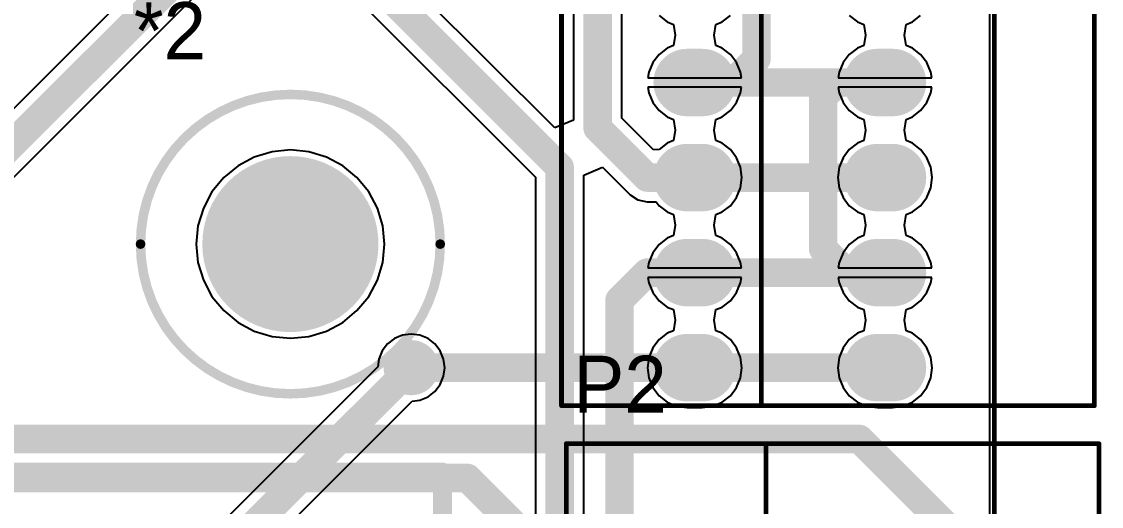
# Model space of a CAD drawing. Header units: millimetres. Extents: x 2.82 to 7.12, y 0.77 to 5.15.
# Drawn here: x 5.982 to 7.118, y 3.669 to 4.179 of the extents above; entities that cross this region are included whole.
import ezdxf

# ---------------------------------------------------------------- set-up
doc = ezdxf.new("R2010")
doc.units = ezdxf.units.MM
doc.header["$MEASUREMENT"] = 0
for name, color, linetype in [('BottomLayer', 5, 'Continuous'), ('BottomSolder', 6, 'Continuous'), ('Mechanical1', 6, 'Continuous'), ('MultiLayer', 9, 'Continuous'), ('PadHoleLayer', 156, 'Continuous'), ('TopLayer', 1, 'Continuous'), ('TopOverlay', 2, 'Continuous'), ('TopSolder', 216, 'Continuous'), ('ViaHoleLayer', 16, 'Continuous')]:
    doc.layers.add(name, color=color, linetype=linetype)

msp = doc.modelspace()

# ---------------------------------------------------------------- linework, layer by layer
at = {"layer": 'BottomLayer'}
for points, const_width in [([(6.6821, 4.115), (6.6979, 4.115)], 0.063), ([(6.8821, 4.115), (6.8979, 4.115)], 0.063), ([(6.69, 4.115), (6.89, 4.115)], 0.03), ([(6.6821, 4.015), (6.6979, 4.015)], 0.063), ([(6.8821, 4.015), (6.8979, 4.015)], 0.063), ([(6.69, 4.015), (6.89, 4.015)], 0.03), ([(6.6821, 3.915), (6.6979, 3.915)], 0.063), ([(6.8821, 3.915), (6.8979, 3.915)], 0.063), ([(6.69, 3.915), (6.89, 3.915)], 0.03), ([(6.6821, 3.815), (6.6979, 3.815)], 0.063), ([(6.8821, 3.815), (6.8979, 3.815)], 0.063), ([(6.392, 3.815), (6.69, 3.815)], 0.03), ([(6.69, 3.815), (6.89, 3.815)], 0.03), ([(5.5855, 3.74), (6.863, 3.74)], 0.03), ([(6.863, 3.74), (6.96, 3.643)], 0.03), ([(5.5205, 3.699), (6.451, 3.699)], 0.03), ([(6.451, 3.699), (6.51, 3.64)], 0.03)]:
    msp.add_lwpolyline(points, dxfattribs=dict(at, const_width=const_width))
for points, const_width in [([(6.6664, 4.115, 1), (6.6979, 4.115, 1)], 0.0315), ([(6.6821, 4.115, 1), (6.7136, 4.115, 1)], 0.0315), ([(6.8664, 4.115, 1), (6.8979, 4.115, 1)], 0.0315), ([(6.8821, 4.115, 1), (6.9136, 4.115, 1)], 0.0315), ([(6.6825, 4.115, 1), (6.6975, 4.115, 1)], 0.015), ([(6.8825, 4.115, 1), (6.8975, 4.115, 1)], 0.015), ([(6.6664, 4.015, 1), (6.6979, 4.015, 1)], 0.0315), ([(6.6821, 4.015, 1), (6.7136, 4.015, 1)], 0.0315), ([(6.8664, 4.015, 1), (6.8979, 4.015, 1)], 0.0315), ([(6.8821, 4.015, 1), (6.9136, 4.015, 1)], 0.0315), ([(6.2207, 3.945, 1), (6.3093, 3.945, 1)], 0.0886), ([(6.6825, 4.015, 1), (6.6975, 4.015, 1)], 0.015), ([(6.8825, 4.015, 1), (6.8975, 4.015, 1)], 0.015), ([(6.6664, 3.915, 1), (6.6979, 3.915, 1)], 0.0315), ([(6.6821, 3.915, 1), (6.7136, 3.915, 1)], 0.0315), ([(6.8664, 3.915, 1), (6.8979, 3.915, 1)], 0.0315), ([(6.8821, 3.915, 1), (6.9136, 3.915, 1)], 0.0315), ([(6.6825, 3.915, 1), (6.6975, 3.915, 1)], 0.015), ([(6.8825, 3.915, 1), (6.8975, 3.915, 1)], 0.015), ([(6.3795, 3.815, 1), (6.4045, 3.815, 1)], 0.025), ([(6.6664, 3.815, 1), (6.6979, 3.815, 1)], 0.0315), ([(6.6821, 3.815, 1), (6.7136, 3.815, 1)], 0.0315), ([(6.8664, 3.815, 1), (6.8979, 3.815, 1)], 0.0315), ([(6.8821, 3.815, 1), (6.9136, 3.815, 1)], 0.0315), ([(6.3845, 3.815, 1), (6.3995, 3.815, 1)], 0.015), ([(6.6825, 3.815, 1), (6.6975, 3.815, 1)], 0.015), ([(6.6825, 3.815, 1), (6.6975, 3.815, 1)], 0.015), ([(6.8825, 3.815, 1), (6.8975, 3.815, 1)], 0.015), ([(6.8555, 3.74, 1), (6.8705, 3.74, 1)], 0.015), ([(6.8555, 3.74, 1), (6.8705, 3.74, 1)], 0.015), ([(6.4435, 3.699, 1), (6.4585, 3.699, 1)], 0.015), ([(6.4435, 3.699, 1), (6.4585, 3.699, 1)], 0.015)]:
    msp.add_lwpolyline(points, format="xyb", close=True, dxfattribs=dict(at, const_width=const_width))
at = {"layer": 'BottomSolder', "const_width": 0.071}
for points in [[(6.6821, 4.115), (6.6979, 4.115)], [(6.8821, 4.115), (6.8979, 4.115)], [(6.6821, 4.015), (6.6979, 4.015)], [(6.8821, 4.015), (6.8979, 4.015)], [(6.6821, 3.915), (6.6979, 3.915)], [(6.8821, 3.915), (6.8979, 3.915)], [(6.6821, 3.815), (6.6979, 3.815)], [(6.8821, 3.815), (6.8979, 3.815)]]:
    msp.add_lwpolyline(points, dxfattribs=at)
at = {"layer": 'BottomSolder'}
for points, const_width in [([(6.6644, 4.115, 1), (6.6999, 4.115, 1)], 0.0355), ([(6.6801, 4.115, 1), (6.7156, 4.115, 1)], 0.0355), ([(6.8644, 4.115, 1), (6.8999, 4.115, 1)], 0.0355), ([(6.8801, 4.115, 1), (6.9156, 4.115, 1)], 0.0355), ([(6.6644, 4.015, 1), (6.6999, 4.015, 1)], 0.0355), ([(6.6801, 4.015, 1), (6.7156, 4.015, 1)], 0.0355), ([(6.8644, 4.015, 1), (6.8999, 4.015, 1)], 0.0355), ([(6.8801, 4.015, 1), (6.9156, 4.015, 1)], 0.0355), ([(6.2187, 3.945, 1), (6.3113, 3.945, 1)], 0.0926), ([(6.6644, 3.915, 1), (6.6999, 3.915, 1)], 0.0355), ([(6.6801, 3.915, 1), (6.7156, 3.915, 1)], 0.0355), ([(6.8644, 3.915, 1), (6.8999, 3.915, 1)], 0.0355), ([(6.8801, 3.915, 1), (6.9156, 3.915, 1)], 0.0355), ([(6.6644, 3.815, 1), (6.6999, 3.815, 1)], 0.0355), ([(6.6801, 3.815, 1), (6.7156, 3.815, 1)], 0.0355), ([(6.8644, 3.815, 1), (6.8999, 3.815, 1)], 0.0355), ([(6.8801, 3.815, 1), (6.9156, 3.815, 1)], 0.0355), ([(6.3775, 3.815, 1), (6.4065, 3.815, 1)], 0.029)]:
    msp.add_lwpolyline(points, format="xyb", close=True, dxfattribs=dict(at, const_width=const_width))
at = {"layer": 'Mechanical1', "const_width": 0.005}
msp.add_lwpolyline([(7.005, 0.995), (7.005, 4.945)], dxfattribs=at)
at = {"layer": 'MultiLayer', "const_width": 0.063}
for points in [[(6.6821, 4.115), (6.6979, 4.115)], [(6.8821, 4.115), (6.8979, 4.115)], [(6.6821, 4.015), (6.6979, 4.015)], [(6.8821, 4.015), (6.8979, 4.015)], [(6.6821, 3.915), (6.6979, 3.915)], [(6.8821, 3.915), (6.8979, 3.915)], [(6.6821, 3.815), (6.6979, 3.815)], [(6.8821, 3.815), (6.8979, 3.815)]]:
    msp.add_lwpolyline(points, dxfattribs=at)
at = {"layer": 'MultiLayer'}
for points, const_width in [([(6.6664, 4.115, 1), (6.6979, 4.115, 1)], 0.0315), ([(6.6821, 4.115, 1), (6.7136, 4.115, 1)], 0.0315), ([(6.8664, 4.115, 1), (6.8979, 4.115, 1)], 0.0315), ([(6.8821, 4.115, 1), (6.9136, 4.115, 1)], 0.0315), ([(6.6664, 4.015, 1), (6.6979, 4.015, 1)], 0.0315), ([(6.6821, 4.015, 1), (6.7136, 4.015, 1)], 0.0315), ([(6.8664, 4.015, 1), (6.8979, 4.015, 1)], 0.0315), ([(6.8821, 4.015, 1), (6.9136, 4.015, 1)], 0.0315), ([(6.2207, 3.945, 1), (6.3093, 3.945, 1)], 0.0886), ([(6.6664, 3.915, 1), (6.6979, 3.915, 1)], 0.0315), ([(6.6821, 3.915, 1), (6.7136, 3.915, 1)], 0.0315), ([(6.8664, 3.915, 1), (6.8979, 3.915, 1)], 0.0315), ([(6.8821, 3.915, 1), (6.9136, 3.915, 1)], 0.0315), ([(6.3795, 3.815, 1), (6.4045, 3.815, 1)], 0.025), ([(6.6664, 3.815, 1), (6.6979, 3.815, 1)], 0.0315), ([(6.6821, 3.815, 1), (6.7136, 3.815, 1)], 0.0315), ([(6.8664, 3.815, 1), (6.8979, 3.815, 1)], 0.0315), ([(6.8821, 3.815, 1), (6.9136, 3.815, 1)], 0.0315)]:
    msp.add_lwpolyline(points, format="xyb", close=True, dxfattribs=dict(at, const_width=const_width))
at = {"layer": 'PadHoleLayer'}
for points, const_width in [([(6.6802, 4.115, 1), (6.6998, 4.115, 1)], 0.0197), ([(6.8802, 4.115, 1), (6.8998, 4.115, 1)], 0.0197), ([(6.2207, 3.945, 1), (6.3093, 3.945, 1)], 0.0886), ([(6.6802, 4.015, 1), (6.6998, 4.015, 1)], 0.0197), ([(6.8802, 4.015, 1), (6.8998, 4.015, 1)], 0.0197), ([(6.6802, 3.915, 1), (6.6998, 3.915, 1)], 0.0197), ([(6.8802, 3.915, 1), (6.8998, 3.915, 1)], 0.0197), ([(6.6802, 3.815, 1), (6.6998, 3.815, 1)], 0.0197), ([(6.8802, 3.815, 1), (6.8998, 3.815, 1)], 0.0197)]:
    msp.add_lwpolyline(points, format="xyb", close=True, dxfattribs=dict(at, const_width=const_width))
at = {"layer": 'TopLayer'}
for p, q in [((7, 4.9022), (7, 1)), ((6.5625, 4.3237), (6.5625, 4.0754)), ((6.6135, 4.0776), (6.6135, 4.3237)), ((6.1415, 4.255), (5.4952, 3.6087)), ((6.5428, 4.0672), (6.3698, 4.2402)), ((5.5285, 3.5699), (6.185, 4.2265)), ((6.314, 4.224), (6.5225, 4.0154)), ((6.6525, 4.1854), (6.6612, 4.1788)), ((6.6612, 4.1788), (6.6677, 4.1761)), ((6.7123, 4.1761), (6.7188, 4.1788)), ((6.7188, 4.1788), (6.7275, 4.1854)), ((6.8525, 4.1854), (6.8612, 4.1788)), ((6.8612, 4.1788), (6.8677, 4.1761)), ((6.9123, 4.1761), (6.9188, 4.1788)), ((6.9188, 4.1788), (6.9275, 4.1854)), ((6.6677, 4.1761), (6.6696, 4.165)), ((6.7104, 4.165), (6.7123, 4.1761)), ((6.8677, 4.1761), (6.8696, 4.165)), ((6.9104, 4.165), (6.9123, 4.1761)), ((6.6696, 4.165), (6.6677, 4.1539)), ((6.7123, 4.1539), (6.7104, 4.165)), ((6.8696, 4.165), (6.8677, 4.1539)), ((6.9123, 4.1539), (6.9104, 4.165)), ((6.6525, 4.1446), (6.6459, 4.1359)), ((6.6612, 4.1512), (6.6525, 4.1446)), ((6.6677, 4.1539), (6.6612, 4.1512)), ((6.7188, 4.1512), (6.7123, 4.1539)), ((6.7275, 4.1446), (6.7188, 4.1512)), ((6.7341, 4.1359), (6.7275, 4.1446)), ((6.8525, 4.1446), (6.8459, 4.1359)), ((6.8612, 4.1512), (6.8525, 4.1446)), ((6.8677, 4.1539), (6.8612, 4.1512)), ((6.9188, 4.1512), (6.9123, 4.1539)), ((6.9275, 4.1446), (6.9188, 4.1512)), ((6.9341, 4.1359), (6.9275, 4.1446)), ((6.6459, 4.1359), (6.6417, 4.1258)), ((6.7383, 4.1258), (6.7341, 4.1359)), ((6.8459, 4.1359), (6.8417, 4.1258)), ((6.9383, 4.1258), (6.9341, 4.1359)), ((6.6417, 4.1258), (6.6409, 4.12)), ((6.7391, 4.12), (6.7383, 4.1258)), ((6.8417, 4.1258), (6.8409, 4.12)), ((6.9391, 4.12), (6.9383, 4.1258)), ((6.6409, 4.12), (6.69, 4.12)), ((6.69, 4.11), (6.6409, 4.11)), ((6.6409, 4.11), (6.6417, 4.1042)), ((6.69, 4.12), (6.7391, 4.12)), ((6.7391, 4.11), (6.69, 4.11)), ((6.7383, 4.1042), (6.7391, 4.11)), ((6.8409, 4.12), (6.89, 4.12)), ((6.89, 4.11), (6.8409, 4.11)), ((6.8409, 4.11), (6.8417, 4.1042)), ((6.89, 4.12), (6.9391, 4.12)), ((6.9391, 4.11), (6.89, 4.11)), ((6.9383, 4.1042), (6.9391, 4.11)), ((6.6417, 4.1042), (6.6459, 4.0941)), ((6.7341, 4.0941), (6.7383, 4.1042)), ((6.8417, 4.1042), (6.8459, 4.0941)), ((6.9341, 4.0941), (6.9383, 4.1042)), ((6.6459, 4.0941), (6.6525, 4.0854)), ((6.7275, 4.0854), (6.7341, 4.0941)), ((6.8459, 4.0941), (6.8525, 4.0854)), ((6.9275, 4.0854), (6.9341, 4.0941)), ((6.5625, 4.0754), (6.5428, 4.0672)), ((6.6468, 4.0442), (6.6135, 4.0776)), ((6.6525, 4.0854), (6.6612, 4.0788)), ((6.6612, 4.0788), (6.6677, 4.0761)), ((6.6677, 4.0761), (6.6696, 4.065)), ((6.7104, 4.065), (6.7123, 4.0761)), ((6.7123, 4.0761), (6.7188, 4.0788)), ((6.7188, 4.0788), (6.7275, 4.0854)), ((6.8525, 4.0854), (6.8612, 4.0788)), ((6.8612, 4.0788), (6.8677, 4.0761)), ((6.8677, 4.0761), (6.8696, 4.065)), ((6.9104, 4.065), (6.9123, 4.0761)), ((6.9123, 4.0761), (6.9188, 4.0788)), ((6.9188, 4.0788), (6.9275, 4.0854)), ((6.6696, 4.065), (6.6677, 4.0539)), ((6.7123, 4.0539), (6.7104, 4.065)), ((6.8696, 4.065), (6.8677, 4.0539)), ((6.9123, 4.0539), (6.9104, 4.065)), ((6.6677, 4.0539), (6.6612, 4.0512)), ((6.7188, 4.0512), (6.7123, 4.0539)), ((6.8677, 4.0539), (6.8612, 4.0512)), ((6.9188, 4.0512), (6.9123, 4.0539)), ((6.2457, 4.0422), (6.2271, 4.0365)), ((6.265, 4.0441), (6.2457, 4.0422)), ((6.2843, 4.0422), (6.265, 4.0441)), ((6.3029, 4.0365), (6.2843, 4.0422)), ((6.6525, 4.0446), (6.6468, 4.0442)), ((6.6612, 4.0512), (6.6525, 4.0446)), ((6.7275, 4.0446), (6.7188, 4.0512)), ((6.7341, 4.0359), (6.7275, 4.0446)), ((6.8525, 4.0446), (6.8459, 4.0359)), ((6.8612, 4.0512), (6.8525, 4.0446)), ((6.9275, 4.0446), (6.9188, 4.0512)), ((6.9341, 4.0359), (6.9275, 4.0446)), ((6.2271, 4.0365), (6.21, 4.0274)), ((6.32, 4.0274), (6.3029, 4.0365)), ((6.7383, 4.0258), (6.7341, 4.0359)), ((6.8459, 4.0359), (6.8417, 4.0258)), ((6.9383, 4.0258), (6.9341, 4.0359)), ((6.21, 4.0274), (6.195, 4.015)), ((6.335, 4.015), (6.32, 4.0274)), ((6.5735, 4.0176), (6.5932, 4.0258)), ((6.5932, 4.0258), (6.622, 3.997)), ((6.7397, 4.015), (6.7383, 4.0258)), ((6.8417, 4.0258), (6.8403, 4.015)), ((6.9397, 4.015), (6.9383, 4.0258)), ((6.195, 4.015), (6.1826, 4)), ((6.3474, 4), (6.335, 4.015)), ((6.5225, 4.0154), (6.5225, 3.203)), ((6.5735, 3.322), (6.5735, 4.0176)), ((6.7383, 4.0042), (6.7397, 4.015)), ((6.8403, 4.015), (6.8417, 4.0042)), ((6.9383, 4.0042), (6.9397, 4.015)), ((6.1826, 4), (6.1735, 3.9829)), ((6.3565, 3.9829), (6.3474, 4)), ((6.622, 3.997), (6.6302, 3.9915)), ((6.7341, 3.9941), (6.7383, 4.0042)), ((6.8417, 4.0042), (6.8459, 3.9941)), ((6.9341, 3.9941), (6.9383, 4.0042)), ((6.6302, 3.9915), (6.64, 3.9895)), ((6.64, 3.9895), (6.6494, 3.9895)), ((6.6494, 3.9895), (6.6525, 3.9854)), ((6.6525, 3.9854), (6.6612, 3.9788)), ((6.7188, 3.9788), (6.7275, 3.9854)), ((6.7275, 3.9854), (6.7341, 3.9941)), ((6.8459, 3.9941), (6.8525, 3.9854)), ((6.8525, 3.9854), (6.8612, 3.9788)), ((6.9188, 3.9788), (6.9275, 3.9854)), ((6.9275, 3.9854), (6.9341, 3.9941)), ((6.1735, 3.9829), (6.1678, 3.9643)), ((6.3622, 3.9643), (6.3565, 3.9829)), ((6.6612, 3.9788), (6.6677, 3.9761)), ((6.6677, 3.9761), (6.6696, 3.965)), ((6.7104, 3.965), (6.7123, 3.9761)), ((6.7123, 3.9761), (6.7188, 3.9788)), ((6.8612, 3.9788), (6.8677, 3.9761)), ((6.8677, 3.9761), (6.8696, 3.965)), ((6.9104, 3.965), (6.9123, 3.9761)), ((6.9123, 3.9761), (6.9188, 3.9788)), ((6.1678, 3.9643), (6.1659, 3.945)), ((6.3641, 3.945), (6.3622, 3.9643)), ((6.6696, 3.965), (6.6677, 3.9539)), ((6.7123, 3.9539), (6.7104, 3.965)), ((6.8696, 3.965), (6.8677, 3.9539)), ((6.9123, 3.9539), (6.9104, 3.965)), ((6.6612, 3.9512), (6.6525, 3.9446)), ((6.6677, 3.9539), (6.6612, 3.9512)), ((6.7188, 3.9512), (6.7123, 3.9539)), ((6.7275, 3.9446), (6.7188, 3.9512)), ((6.8612, 3.9512), (6.8525, 3.9446)), ((6.8677, 3.9539), (6.8612, 3.9512)), ((6.9188, 3.9512), (6.9123, 3.9539)), ((6.9275, 3.9446), (6.9188, 3.9512)), ((6.1659, 3.945), (6.1678, 3.9257)), ((6.3622, 3.9257), (6.3641, 3.945)), ((6.6525, 3.9446), (6.6459, 3.9359)), ((6.7341, 3.9359), (6.7275, 3.9446)), ((6.8525, 3.9446), (6.8459, 3.9359)), ((6.9341, 3.9359), (6.9275, 3.9446)), ((6.6459, 3.9359), (6.6417, 3.9258)), ((6.7383, 3.9258), (6.7341, 3.9359)), ((6.8459, 3.9359), (6.8417, 3.9258)), ((6.9383, 3.9258), (6.9341, 3.9359)), ((6.1678, 3.9257), (6.1735, 3.9071)), ((6.3565, 3.9071), (6.3622, 3.9257)), ((6.6417, 3.9258), (6.6409, 3.92)), ((6.6409, 3.92), (6.69, 3.92)), ((6.69, 3.92), (6.7391, 3.92)), ((6.7391, 3.92), (6.7383, 3.9258)), ((6.8417, 3.9258), (6.8409, 3.92)), ((6.8409, 3.92), (6.89, 3.92)), ((6.89, 3.92), (6.9391, 3.92)), ((6.9391, 3.92), (6.9383, 3.9258)), ((6.1735, 3.9071), (6.1826, 3.89)), ((6.3474, 3.89), (6.3565, 3.9071)), ((6.69, 3.91), (6.6409, 3.91)), ((6.6409, 3.91), (6.6417, 3.9042)), ((6.7391, 3.91), (6.69, 3.91)), ((6.7383, 3.9042), (6.7391, 3.91)), ((6.89, 3.91), (6.8409, 3.91)), ((6.8409, 3.91), (6.8417, 3.9042)), ((6.9391, 3.91), (6.89, 3.91)), ((6.9383, 3.9042), (6.9391, 3.91)), ((6.6417, 3.9042), (6.6459, 3.8941)), ((6.6459, 3.8941), (6.6525, 3.8854)), ((6.7275, 3.8854), (6.7341, 3.8941)), ((6.7341, 3.8941), (6.7383, 3.9042)), ((6.8417, 3.9042), (6.8459, 3.8941)), ((6.8459, 3.8941), (6.8525, 3.8854)), ((6.9275, 3.8854), (6.9341, 3.8941)), ((6.9341, 3.8941), (6.9383, 3.9042)), ((6.1826, 3.89), (6.195, 3.875)), ((6.335, 3.875), (6.3474, 3.89)), ((6.6525, 3.8854), (6.6612, 3.8788)), ((6.7188, 3.8788), (6.7275, 3.8854)), ((6.8525, 3.8854), (6.8612, 3.8788)), ((6.9188, 3.8788), (6.9275, 3.8854)), ((6.195, 3.875), (6.21, 3.8626)), ((6.32, 3.8626), (6.335, 3.875)), ((6.6612, 3.8788), (6.6677, 3.8761)), ((6.6677, 3.8761), (6.6696, 3.865)), ((6.7104, 3.865), (6.7123, 3.8761)), ((6.7123, 3.8761), (6.7188, 3.8788)), ((6.8612, 3.8788), (6.8677, 3.8761)), ((6.8677, 3.8761), (6.8696, 3.865)), ((6.9104, 3.865), (6.9123, 3.8761)), ((6.9123, 3.8761), (6.9188, 3.8788)), ((6.21, 3.8626), (6.2271, 3.8535)), ((6.3029, 3.8535), (6.32, 3.8626)), ((6.6696, 3.865), (6.6677, 3.8539)), ((6.7123, 3.8539), (6.7104, 3.865)), ((6.8696, 3.865), (6.8677, 3.8539)), ((6.9123, 3.8539), (6.9104, 3.865)), ((6.2271, 3.8535), (6.2457, 3.8478)), ((6.2457, 3.8478), (6.265, 3.8459)), ((6.265, 3.8459), (6.2843, 3.8478)), ((6.2843, 3.8478), (6.3029, 3.8535)), ((6.3829, 3.8491), (6.3743, 3.8456)), ((6.392, 3.8503), (6.3829, 3.8491)), ((6.4011, 3.8491), (6.392, 3.8503)), ((6.4097, 3.8456), (6.4011, 3.8491)), ((6.6612, 3.8512), (6.6525, 3.8446)), ((6.6677, 3.8539), (6.6612, 3.8512)), ((6.7188, 3.8512), (6.7123, 3.8539)), ((6.7275, 3.8446), (6.7188, 3.8512)), ((6.8612, 3.8512), (6.8525, 3.8446)), ((6.8677, 3.8539), (6.8612, 3.8512)), ((6.9188, 3.8512), (6.9123, 3.8539)), ((6.9275, 3.8446), (6.9188, 3.8512)), ((6.367, 3.84), (6.3614, 3.8327)), ((6.3743, 3.8456), (6.367, 3.84)), ((6.417, 3.84), (6.4097, 3.8456)), ((6.4226, 3.8327), (6.417, 3.84)), ((6.6525, 3.8446), (6.6459, 3.8359)), ((6.7341, 3.8359), (6.7275, 3.8446)), ((6.8525, 3.8446), (6.8459, 3.8359)), ((6.9341, 3.8359), (6.9275, 3.8446)), ((6.3614, 3.8327), (6.3579, 3.8241)), ((6.4261, 3.8241), (6.4226, 3.8327)), ((6.6417, 3.8258), (6.6403, 3.815)), ((6.6459, 3.8359), (6.6417, 3.8258)), ((6.7383, 3.8258), (6.7341, 3.8359)), ((6.7397, 3.815), (6.7383, 3.8258)), ((6.8417, 3.8258), (6.8403, 3.815)), ((6.8459, 3.8359), (6.8417, 3.8258)), ((6.9383, 3.8258), (6.9341, 3.8359)), ((6.9397, 3.815), (6.9383, 3.8258)), ((6.3568, 3.8159), (5.7141, 3.1732)), ((6.3579, 3.8241), (6.3568, 3.8159)), ((6.4273, 3.815), (6.4261, 3.8241)), ((6.4261, 3.8059), (6.4273, 3.815)), ((6.6403, 3.815), (6.6417, 3.8042)), ((6.7383, 3.8042), (6.7397, 3.815)), ((6.8403, 3.815), (6.8417, 3.8042)), ((6.9383, 3.8042), (6.9397, 3.815)), ((6.4226, 3.7973), (6.4261, 3.8059)), ((6.6417, 3.8042), (6.6459, 3.7941)), ((6.7341, 3.7941), (6.7383, 3.8042)), ((6.8417, 3.8042), (6.8459, 3.7941)), ((6.9341, 3.7941), (6.9383, 3.8042)), ((6.417, 3.79), (6.4226, 3.7973)), ((6.6459, 3.7941), (6.6525, 3.7854)), ((6.7275, 3.7854), (6.7341, 3.7941)), ((6.8459, 3.7941), (6.8525, 3.7854)), ((6.9275, 3.7854), (6.9341, 3.7941)), ((5.7502, 3.1371), (6.3929, 3.7798)), ((6.3929, 3.7798), (6.4011, 3.7809)), ((6.4011, 3.7809), (6.4097, 3.7844)), ((6.4097, 3.7844), (6.417, 3.79)), ((6.6525, 3.7854), (6.6612, 3.7788)), ((6.7188, 3.7788), (6.7275, 3.7854)), ((6.8525, 3.7854), (6.8612, 3.7788)), ((6.9188, 3.7788), (6.9275, 3.7854)), ((6.6612, 3.7788), (6.6713, 3.7746)), ((6.6713, 3.7746), (6.6821, 3.7731)), ((6.6821, 3.7731), (6.6979, 3.7731)), ((6.6979, 3.7731), (6.7087, 3.7746)), ((6.7087, 3.7746), (6.7188, 3.7788)), ((6.8612, 3.7788), (6.8713, 3.7746)), ((6.8713, 3.7746), (6.8821, 3.7731)), ((6.8821, 3.7731), (6.8979, 3.7731)), ((6.8979, 3.7731), (6.9087, 3.7746)), ((6.9087, 3.7746), (6.9188, 3.7788))]:
    msp.add_line(p, q, dxfattribs=at)
for points, const_width in [([(6.588, 4.067), (6.588, 4.348)], 0.03), ([(6.755, 4.14), (6.755, 4.3)], 0.03), ([(5.503, 3.5805), (6.167, 4.2445)], 0.03), ([(6.332, 4.242), (6.548, 4.026)], 0.03), ([(6.73, 4.115), (6.755, 4.14)], 0.03), ([(6.6821, 4.115), (6.6979, 4.115)], 0.063), ([(6.8821, 4.115), (6.8979, 4.115)], 0.063), ([(6.69, 4.115), (6.73, 4.115)], 0.03), ([(6.825, 4.1), (6.84, 4.115)], 0.03), ([(6.84, 4.115), (6.89, 4.115)], 0.03), ([(6.825, 3.94), (6.825, 4.1)], 0.03), ([(6.588, 4.067), (6.64, 4.015)], 0.03), ([(6.548, 3.203), (6.548, 4.026)], 0.03), ([(6.6821, 4.015), (6.6979, 4.015)], 0.063), ([(6.8821, 4.015), (6.8979, 4.015)], 0.063), ([(6.64, 4.015), (6.69, 4.015)], 0.03), ([(6.825, 3.94), (6.85, 3.915)], 0.03), ([(6.6821, 3.915), (6.6979, 3.915)], 0.063), ([(6.8821, 3.915), (6.8979, 3.915)], 0.063), ([(6.611, 3.886), (6.64, 3.915)], 0.03), ([(6.64, 3.915), (6.69, 3.915)], 0.03), ([(6.85, 3.915), (6.89, 3.915)], 0.03), ([(6.611, 3.589), (6.611, 3.886)], 0.03), ([(6.6821, 3.815), (6.6979, 3.815)], 0.063), ([(6.8821, 3.815), (6.8979, 3.815)], 0.063), ([(5.715, 3.138), (6.392, 3.815)], 0.03)]:
    msp.add_lwpolyline(points, dxfattribs=dict(at, const_width=const_width))
for points, const_width in [([(6.7475, 4.14, 1), (6.7625, 4.14, 1)], 0.015), ([(6.7475, 4.14, 1), (6.7625, 4.14, 1)], 0.015), ([(6.6664, 4.115, 1), (6.6979, 4.115, 1)], 0.0315), ([(6.6821, 4.115, 1), (6.7136, 4.115, 1)], 0.0315), ([(6.8664, 4.115, 1), (6.8979, 4.115, 1)], 0.0315), ([(6.8821, 4.115, 1), (6.9136, 4.115, 1)], 0.0315), ([(6.6825, 4.115, 1), (6.6975, 4.115, 1)], 0.015), ([(6.7225, 4.115, 1), (6.7375, 4.115, 1)], 0.015), ([(6.7225, 4.115, 1), (6.7375, 4.115, 1)], 0.015), ([(6.8325, 4.115, 1), (6.8475, 4.115, 1)], 0.015), ([(6.8325, 4.115, 1), (6.8475, 4.115, 1)], 0.015), ([(6.8825, 4.115, 1), (6.8975, 4.115, 1)], 0.015), ([(6.8175, 4.1, 1), (6.8325, 4.1, 1)], 0.015), ([(6.8175, 4.1, 1), (6.8325, 4.1, 1)], 0.015), ([(6.5805, 4.067, 1), (6.5955, 4.067, 1)], 0.015), ([(6.5805, 4.067, 1), (6.5955, 4.067, 1)], 0.015), ([(6.5405, 4.026, 1), (6.5555, 4.026, 1)], 0.015), ([(6.5405, 4.026, 1), (6.5555, 4.026, 1)], 0.015), ([(6.6664, 4.015, 1), (6.6979, 4.015, 1)], 0.0315), ([(6.6821, 4.015, 1), (6.7136, 4.015, 1)], 0.0315), ([(6.8664, 4.015, 1), (6.8979, 4.015, 1)], 0.0315), ([(6.8821, 4.015, 1), (6.9136, 4.015, 1)], 0.0315), ([(6.2207, 3.945, 1), (6.3093, 3.945, 1)], 0.0886), ([(6.6325, 4.015, 1), (6.6475, 4.015, 1)], 0.015), ([(6.6325, 4.015, 1), (6.6475, 4.015, 1)], 0.015), ([(6.6825, 4.015, 1), (6.6975, 4.015, 1)], 0.015), ([(6.8175, 3.94, 1), (6.8325, 3.94, 1)], 0.015), ([(6.8175, 3.94, 1), (6.8325, 3.94, 1)], 0.015), ([(6.6664, 3.915, 1), (6.6979, 3.915, 1)], 0.0315), ([(6.6821, 3.915, 1), (6.7136, 3.915, 1)], 0.0315), ([(6.8664, 3.915, 1), (6.8979, 3.915, 1)], 0.0315), ([(6.8821, 3.915, 1), (6.9136, 3.915, 1)], 0.0315), ([(6.6325, 3.915, 1), (6.6475, 3.915, 1)], 0.015), ([(6.6325, 3.915, 1), (6.6475, 3.915, 1)], 0.015), ([(6.6825, 3.915, 1), (6.6975, 3.915, 1)], 0.015), ([(6.8425, 3.915, 1), (6.8575, 3.915, 1)], 0.015), ([(6.8425, 3.915, 1), (6.8575, 3.915, 1)], 0.015), ([(6.8825, 3.915, 1), (6.8975, 3.915, 1)], 0.015), ([(6.6035, 3.886, 1), (6.6185, 3.886, 1)], 0.015), ([(6.6035, 3.886, 1), (6.6185, 3.886, 1)], 0.015), ([(6.3795, 3.815, 1), (6.4045, 3.815, 1)], 0.025), ([(6.6664, 3.815, 1), (6.6979, 3.815, 1)], 0.0315), ([(6.6821, 3.815, 1), (6.7136, 3.815, 1)], 0.0315), ([(6.8664, 3.815, 1), (6.8979, 3.815, 1)], 0.0315), ([(6.8821, 3.815, 1), (6.9136, 3.815, 1)], 0.0315), ([(6.3845, 3.815, 1), (6.3995, 3.815, 1)], 0.015)]:
    msp.add_lwpolyline(points, format="xyb", close=True, dxfattribs=dict(at, const_width=const_width))
at = {"layer": 'TopOverlay'}
for points, const_width in [([(6.55, 3.775), (6.55, 4.895)], 0.005), ([(6.76, 3.775), (6.76, 4.895)], 0.005), ([(7.11, 3.775), (7.11, 4.895)], 0.005), ([(6.55, 3.775), (7.11, 3.775)], 0.005), ([(6.555, 2.615), (6.555, 3.735)], 0.005), ([(6.555, 3.735), (7.115, 3.735)], 0.005), ([(6.765, 2.615), (6.765, 3.735)], 0.005), ([(7.115, 2.615), (7.115, 3.735)], 0.005), ([(5.625, 3.705), (6.425, 3.705)], 0.02), ([(6.425, 2.455), (6.425, 3.705)], 0.02)]:
    msp.add_lwpolyline(points, dxfattribs=dict(at, const_width=const_width))
for points, const_width in [([(6.4225, 3.945, 1), (6.1075, 3.945, 1)], 0.01), ([(6.105, 3.945, 1), (6.11, 3.945, 1)], 0.005), ([(6.42, 3.945, 1), (6.425, 3.945, 1)], 0.005), ([(6.5488, 3.775, 1), (6.5512, 3.775, 1)], 0.0025), ([(6.5488, 3.775, 1), (6.5512, 3.775, 1)], 0.0025), ([(6.7588, 3.775, 1), (6.7613, 3.775, 1)], 0.0025), ([(7.1087, 3.775, 1), (7.1113, 3.775, 1)], 0.0025), ([(7.1087, 3.775, 1), (7.1113, 3.775, 1)], 0.0025), ([(6.5537, 3.735, 1), (6.5563, 3.735, 1)], 0.0025), ([(6.5537, 3.735, 1), (6.5563, 3.735, 1)], 0.0025), ([(6.7637, 3.735, 1), (6.7663, 3.735, 1)], 0.0025), ([(7.1137, 3.735, 1), (7.1162, 3.735, 1)], 0.0025), ([(7.1137, 3.735, 1), (7.1162, 3.735, 1)], 0.0025), ([(6.42, 3.705, 1), (6.43, 3.705, 1)], 0.01), ([(6.42, 3.705, 1), (6.43, 3.705, 1)], 0.01)]:
    msp.add_lwpolyline(points, format="xyb", close=True, dxfattribs=dict(at, const_width=const_width))
at = {"layer": 'TopSolder', "const_width": 0.071}
for points in [[(6.6821, 4.115), (6.6979, 4.115)], [(6.8821, 4.115), (6.8979, 4.115)], [(6.6821, 4.015), (6.6979, 4.015)], [(6.8821, 4.015), (6.8979, 4.015)], [(6.6821, 3.915), (6.6979, 3.915)], [(6.8821, 3.915), (6.8979, 3.915)], [(6.6821, 3.815), (6.6979, 3.815)], [(6.8821, 3.815), (6.8979, 3.815)]]:
    msp.add_lwpolyline(points, dxfattribs=at)
at = {"layer": 'TopSolder'}
for points, const_width in [([(6.6644, 4.115, 1), (6.6999, 4.115, 1)], 0.0355), ([(6.6801, 4.115, 1), (6.7156, 4.115, 1)], 0.0355), ([(6.8644, 4.115, 1), (6.8999, 4.115, 1)], 0.0355), ([(6.8801, 4.115, 1), (6.9156, 4.115, 1)], 0.0355), ([(6.6644, 4.015, 1), (6.6999, 4.015, 1)], 0.0355), ([(6.6801, 4.015, 1), (6.7156, 4.015, 1)], 0.0355), ([(6.8644, 4.015, 1), (6.8999, 4.015, 1)], 0.0355), ([(6.8801, 4.015, 1), (6.9156, 4.015, 1)], 0.0355), ([(6.2187, 3.945, 1), (6.3113, 3.945, 1)], 0.0926), ([(6.6644, 3.915, 1), (6.6999, 3.915, 1)], 0.0355), ([(6.6801, 3.915, 1), (6.7156, 3.915, 1)], 0.0355), ([(6.8644, 3.915, 1), (6.8999, 3.915, 1)], 0.0355), ([(6.8801, 3.915, 1), (6.9156, 3.915, 1)], 0.0355), ([(6.6644, 3.815, 1), (6.6999, 3.815, 1)], 0.0355), ([(6.6801, 3.815, 1), (6.7156, 3.815, 1)], 0.0355), ([(6.8644, 3.815, 1), (6.8999, 3.815, 1)], 0.0355), ([(6.8801, 3.815, 1), (6.9156, 3.815, 1)], 0.0355), ([(6.3775, 3.815, 1), (6.4065, 3.815, 1)], 0.029)]:
    msp.add_lwpolyline(points, format="xyb", close=True, dxfattribs=dict(at, const_width=const_width))
at = {"layer": 'ViaHoleLayer', "const_width": 0.014}
msp.add_lwpolyline([(6.385, 3.815, 1), (6.399, 3.815, 1)], format="xyb", close=True, dxfattribs=at)

# ---------------------------------------------------------------- texts
at = {"layer": 'TopOverlay'}
for s, p in [('*2', (6.1005, 4.1395)), ('P2', (6.5625, 3.7675))]:
    msp.add_text(s, height=0.06, dxfattribs=at).set_placement(p)

doc.saveas('drawing.dxf')
